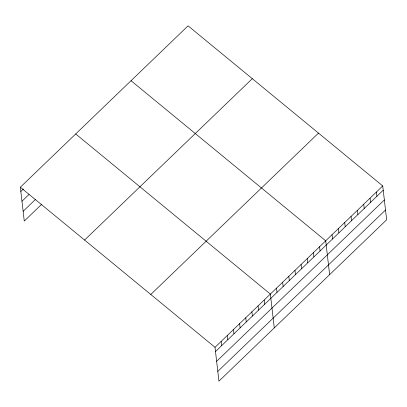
<?xml version="1.0" encoding="UTF-8"?>
<svg xmlns="http://www.w3.org/2000/svg" width="407" height="407" viewBox="0 0 407 407"><rect width="100%" height="100%" fill="white"/><g stroke="black" fill="none" stroke-linecap="round" stroke-linejoin="round"><path stroke-width="0.61" d="M20.35 187.215L188.07 25.845L382.733 185.943L386.65 219.785L218.93 381.156L215.013 347.308L20.35 187.215L24.267 221.057L41.835 204.151M20.843 191.468L23.479 188.934M21.973 201.231L28.999 194.47M23.138 211.294L35.434 199.461M84.59 240.044L252.309 78.678M150.778 294.475L318.493 133.109M215.013 347.308L382.733 185.943M215.507 351.562L383.226 190.196M216.636 361.33L384.356 199.959M217.801 371.388L385.521 210.022M131.044 80.713L325.712 240.807L329.624 274.649M75.697 133.964L270.365 294.058L274.277 327.9M376.399 192.038L376.892 196.291M370.06 198.133L370.553 202.386M363.726 204.228L364.219 208.486M357.392 210.327L357.88 214.581M351.053 216.422L351.546 220.675M344.719 222.517L345.212 226.77M338.38 228.612L338.873 232.87M332.046 234.712L332.539 238.965M319.561 246.723L320.055 250.977M313.41 252.64L313.904 256.893M307.26 258.557L307.753 262.81M301.109 264.474L301.602 268.727M294.963 270.39L295.451 274.644M288.812 276.307L289.306 280.56M282.662 282.224L283.155 286.477M276.511 288.141L277.004 292.394M264.214 299.974L264.703 304.227M258.063 305.891L258.557 310.144M251.913 311.808L252.406 316.061M245.762 317.725L246.255 321.978M239.616 323.641L240.105 327.894M233.465 329.558L233.959 333.811M227.315 335.475L227.808 339.728M221.164 341.392L221.657 345.645"/></g></svg>
